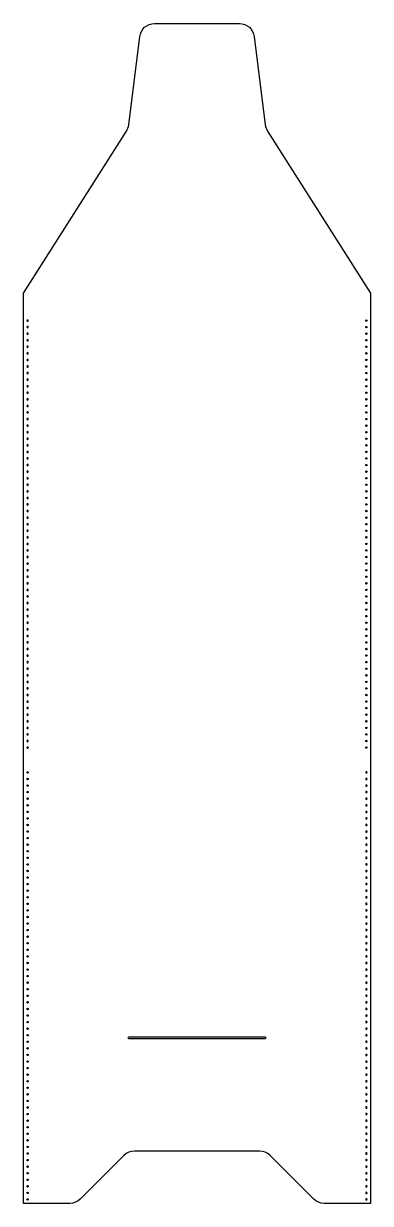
# Model space of a CAD drawing. Header units: millimetres. Extents: x 517 to 782, y 339 to 1241.
import ezdxf

# ---------------------------------------------------------------- set-up
doc = ezdxf.new("R2010")
doc.units = ezdxf.units.MM
doc.header["$MEASUREMENT"] = 0

# ---------------------------------------------------------------- blocks, each defined once
blk = doc.blocks.new('*U26')
blk.add_circle((0, 0), 0.55)
blk = doc.blocks.new('*U27')
at = {"color": 0, "linetype": 'ByBlock', "lineweight": -2, "transparency": 16777216}
for p in [(243.25, 301.46), (248.27, 301.46), (253.3, 301.46), (258.32, 301.46), (263.34, 301.46), (268.37, 301.46), (273.39, 301.46), (278.41, 301.46), (283.43, 301.46), (288.46, 301.46), (293.48, 301.46), (298.5, 301.46), (303.53, 301.46), (308.55, 301.46), (313.57, 301.46), (318.6, 301.46), (323.62, 301.46), (328.64, 301.46), (333.67, 301.46), (338.69, 301.46), (343.71, 301.46), (348.73, 301.46), (353.76, 301.46), (358.78, 301.46), (363.8, 301.46), (368.83, 301.46), (373.85, 301.46), (378.87, 301.46), (383.9, 301.46), (388.92, 301.46), (393.94, 301.46), (398.97, 301.46), (403.99, 301.46), (409.01, 301.46), (414.03, 301.46), (419.06, 301.46), (424.08, 301.46), (429.1, 301.46), (434.13, 301.46), (439.15, 301.46), (444.17, 301.46), (449.2, 301.46), (454.22, 301.46), (459.24, 301.46), (464.27, 301.46), (469.29, 301.46), (474.31, 301.46), (479.33, 301.46), (484.36, 301.46), (489.38, 301.46), (494.4, 301.46), (499.43, 301.46), (504.45, 301.46), (509.47, 301.46), (514.5, 301.46), (519.52, 301.46), (524.54, 301.46), (529.57, 301.46), (534.59, 301.46), (539.61, 301.46), (544.63, 301.46), (549.66, 301.46), (554.68, 301.46), (559.7, 301.46), (564.73, 301.46), (569.75, 301.46)]:
    blk.add_blockref('*U26', p, dxfattribs=at)
blk = doc.blocks.new('*U30')
blk.add_circle((0, 0), 0.55)
blk = doc.blocks.new('*U31')
at = {"color": 0, "linetype": 'ByBlock', "lineweight": -2, "transparency": 16777216}
for p in [(243.25, 301.46), (248.27, 301.46), (253.3, 301.46), (258.32, 301.46), (263.34, 301.46), (268.37, 301.46), (273.39, 301.46), (278.41, 301.46), (283.43, 301.46), (288.46, 301.46), (293.48, 301.46), (298.5, 301.46), (303.53, 301.46), (308.55, 301.46), (313.57, 301.46), (318.6, 301.46), (323.62, 301.46), (328.64, 301.46), (333.67, 301.46), (338.69, 301.46), (343.71, 301.46), (348.73, 301.46), (353.76, 301.46), (358.78, 301.46), (363.8, 301.46), (368.83, 301.46), (373.85, 301.46), (378.87, 301.46), (383.9, 301.46), (388.92, 301.46), (393.94, 301.46), (398.97, 301.46), (403.99, 301.46), (409.01, 301.46), (414.03, 301.46), (419.06, 301.46), (424.08, 301.46), (429.1, 301.46), (434.13, 301.46), (439.15, 301.46), (444.17, 301.46), (449.2, 301.46), (454.22, 301.46), (459.24, 301.46), (464.27, 301.46), (469.29, 301.46), (474.31, 301.46), (479.33, 301.46), (484.36, 301.46), (489.38, 301.46), (494.4, 301.46), (499.43, 301.46), (504.45, 301.46), (509.47, 301.46), (514.5, 301.46), (519.52, 301.46), (524.54, 301.46), (529.57, 301.46), (534.59, 301.46), (539.61, 301.46), (544.63, 301.46), (549.66, 301.46), (554.68, 301.46), (559.7, 301.46), (564.73, 301.46), (569.75, 301.46)]:
    blk.add_blockref('*U30', p, dxfattribs=at)
blk = doc.blocks.new('*U49')
blk.add_circle((0, 0), 0.55)
blk = doc.blocks.new('*U51')
at = {"color": 0, "linetype": 'ByBlock', "lineweight": -2, "transparency": 16777216}
for p in [(243.25, 301.46), (248.27, 301.46), (253.3, 301.46), (258.32, 301.46), (263.34, 301.46), (268.37, 301.46), (273.39, 301.46), (278.41, 301.46), (283.43, 301.46), (288.46, 301.46), (293.48, 301.46), (298.5, 301.46), (303.53, 301.46), (308.55, 301.46), (313.57, 301.46), (318.6, 301.46), (323.62, 301.46), (328.64, 301.46), (333.67, 301.46), (338.69, 301.46), (343.71, 301.46), (348.73, 301.46), (353.76, 301.46), (358.78, 301.46), (363.8, 301.46), (368.83, 301.46), (373.85, 301.46), (378.87, 301.46), (383.9, 301.46), (388.92, 301.46), (393.94, 301.46), (398.97, 301.46), (403.99, 301.46), (409.01, 301.46), (414.03, 301.46), (419.06, 301.46), (424.08, 301.46), (429.1, 301.46), (434.13, 301.46), (439.15, 301.46), (444.17, 301.46), (449.2, 301.46), (454.22, 301.46), (459.24, 301.46), (464.27, 301.46), (469.29, 301.46), (474.31, 301.46), (479.33, 301.46), (484.36, 301.46), (489.38, 301.46), (494.4, 301.46), (499.43, 301.46), (504.45, 301.46), (509.47, 301.46), (514.5, 301.46), (519.52, 301.46), (524.54, 301.46), (529.57, 301.46), (534.59, 301.46), (539.61, 301.46), (544.63, 301.46), (549.66, 301.46), (554.68, 301.46), (559.7, 301.46), (564.73, 301.46), (569.75, 301.46)]:
    blk.add_blockref('*U49', p, dxfattribs=at)
blk = doc.blocks.new('*U52')
blk.add_circle((0, 0), 0.55)
blk = doc.blocks.new('*U53')
at = {"color": 0, "linetype": 'ByBlock', "lineweight": -2, "transparency": 16777216}
for p in [(243.25, 301.46), (248.27, 301.46), (253.3, 301.46), (258.32, 301.46), (263.34, 301.46), (268.37, 301.46), (273.39, 301.46), (278.41, 301.46), (283.43, 301.46), (288.46, 301.46), (293.48, 301.46), (298.5, 301.46), (303.53, 301.46), (308.55, 301.46), (313.57, 301.46), (318.6, 301.46), (323.62, 301.46), (328.64, 301.46), (333.67, 301.46), (338.69, 301.46), (343.71, 301.46), (348.73, 301.46), (353.76, 301.46), (358.78, 301.46), (363.8, 301.46), (368.83, 301.46), (373.85, 301.46), (378.87, 301.46), (383.9, 301.46), (388.92, 301.46), (393.94, 301.46), (398.97, 301.46), (403.99, 301.46), (409.01, 301.46), (414.03, 301.46), (419.06, 301.46), (424.08, 301.46), (429.1, 301.46), (434.13, 301.46), (439.15, 301.46), (444.17, 301.46), (449.2, 301.46), (454.22, 301.46), (459.24, 301.46), (464.27, 301.46), (469.29, 301.46), (474.31, 301.46), (479.33, 301.46), (484.36, 301.46), (489.38, 301.46), (494.4, 301.46), (499.43, 301.46), (504.45, 301.46), (509.47, 301.46), (514.5, 301.46), (519.52, 301.46), (524.54, 301.46), (529.57, 301.46), (534.59, 301.46), (539.61, 301.46), (544.63, 301.46), (549.66, 301.46), (554.68, 301.46), (559.7, 301.46), (564.73, 301.46), (569.75, 301.46)]:
    blk.add_blockref('*U52', p, dxfattribs=at)

msp = doc.modelspace()

# ---------------------------------------------------------------- linework, layer by layer
for points in [[(646.87, 378.95), (602.06, 378.95, 0.198912), (594.07, 375.64), (560.68, 342.26, -0.198912), (552.69, 338.95), (517.37, 338.95), (517.37, 1034.95), (596.02, 1158.81, 0.110787), (597.69, 1163.47), (606.14, 1231.05, -0.378242), (617.35, 1240.95), (646.87, 1240.95), (652.87, 1240.95), (682.4, 1240.95, -0.378242), (693.61, 1231.05), (702.06, 1163.47, 0.110787), (703.73, 1158.81), (782.37, 1034.95), (782.37, 338.95), (747.06, 338.95, -0.198912), (739.07, 342.26), (705.68, 375.64, 0.198912), (697.69, 378.95)], [(646.87, 464.78), (598.12, 464.78, -1), (598.12, 466.28), (646.87, 466.28), (701.62, 466.28, -1), (701.62, 464.78)]]:
    msp.add_lwpolyline(points, format="xyb", close=True)

# ---------------------------------------------------------------- block references
at = {"xscale": -1}
for name, p, rotation in [('*U27', (821.84, 1257.2), 90), ('*U53', (477.91, 98.7), 270)]:
    msp.add_blockref(name, p, dxfattribs=dict(at, rotation=rotation))
for name, p, rotation in [('*U51', (477.91, 1257.2), 270), ('*U31', (821.84, 98.7), 89.99999999999999)]:
    msp.add_blockref(name, p, dxfattribs=dict(rotation=rotation))

doc.saveas('drawing.dxf')
